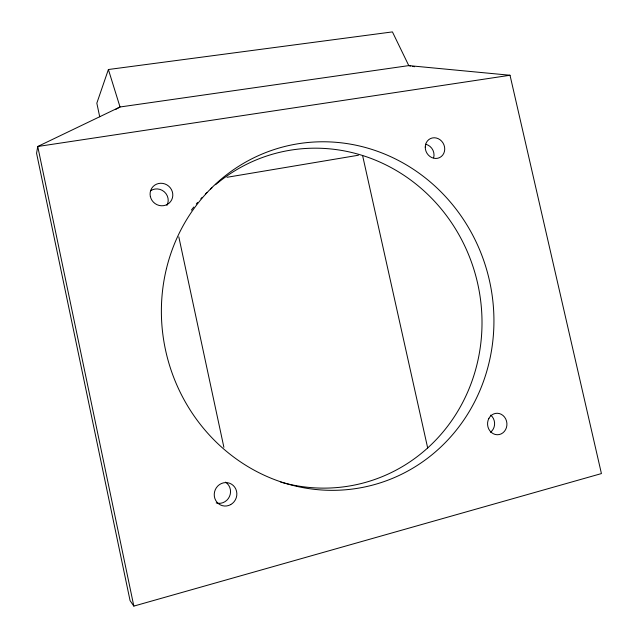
<?xml version="1.0" encoding="UTF-8"?>
<svg xmlns="http://www.w3.org/2000/svg" width="638" height="638" viewBox="0 0 638 638"><rect width="100%" height="100%" fill="white"/><g stroke="black" fill="none" stroke-linecap="round" stroke-linejoin="round"><path stroke-width="0.96" d="M410.728 65.977L408.783 65.61L392.426 31.9L108.388 69.518L96.832 103.165L99.711 116.778M115.685 109.401L120.032 106.985L408.783 65.61L510.017 75.252L601.427 473.579L133.836 606.1L130.064 600.621L36.573 153.279L37.738 146.493L120.032 106.985L108.388 69.518M227.024 177.292L358.46 155.225M510.017 75.252L37.738 146.493L133.836 606.1M412.666 66.352L414.604 66.727M362.599 155.544L427.683 447.972M178.815 236.865L223.89 447.318M150.48 190.842A11.261 10.798 38.2 0 1 164.325 191.831A11.261 10.798 38.2 0 1 166.933 205.396M425.57 144.252A10.304 9.331 63 0 1 433.649 157.777M225.477 482.137A11.484 10.974 -69.9 0 1 229.505 496.468A11.484 10.974 -69.9 0 1 216.202 502.927M490.702 415.115A10.487 9.474 85.3 0 1 490.455 432.261M215.548 184.701A170.553 161.885 74.8 0 1 477.854 284.333A170.553 161.885 74.8 0 1 280.736 482.089M191.376 210.125A170.553 161.885 74.8 0 1 193.8 207.015M196.305 203.969A170.553 161.885 74.8 0 1 197.581 202.477M200.85 198.801A170.553 161.885 74.8 0 1 202.182 197.365M205.58 193.856A170.553 161.885 74.8 0 1 206.967 192.493M210.476 189.159A170.553 161.885 74.8 0 1 211.904 187.867M166.454 268.638A174.916 165.617 74.7 0 0 372.943 485.008A174.916 165.617 74.7 0 0 443.57 194.526A174.916 165.617 74.7 0 0 166.454 268.638M425.251 147.043A10.559 9.522 63 0 0 439.694 157.562A10.559 9.522 63 0 0 440.029 139.73A10.559 9.522 63 0 0 425.251 147.043M230.741 504.578A11.795 11.253 -70.6 0 0 231.658 484.258A11.795 11.253 -70.6 0 0 214.248 494.107A11.795 11.253 -70.6 0 0 230.741 504.578M488.915 418.345A10.75 9.682 85.1 0 0 497.122 434.741A10.75 9.682 85.1 0 0 505.695 418.919A10.75 9.682 85.1 0 0 488.915 418.345M150.337 196.44A11.556 11.069 38.9 0 0 169.086 203.171A11.556 11.069 38.9 0 0 164.915 183.951A11.556 11.069 38.9 0 0 150.337 196.44"/></g></svg>
